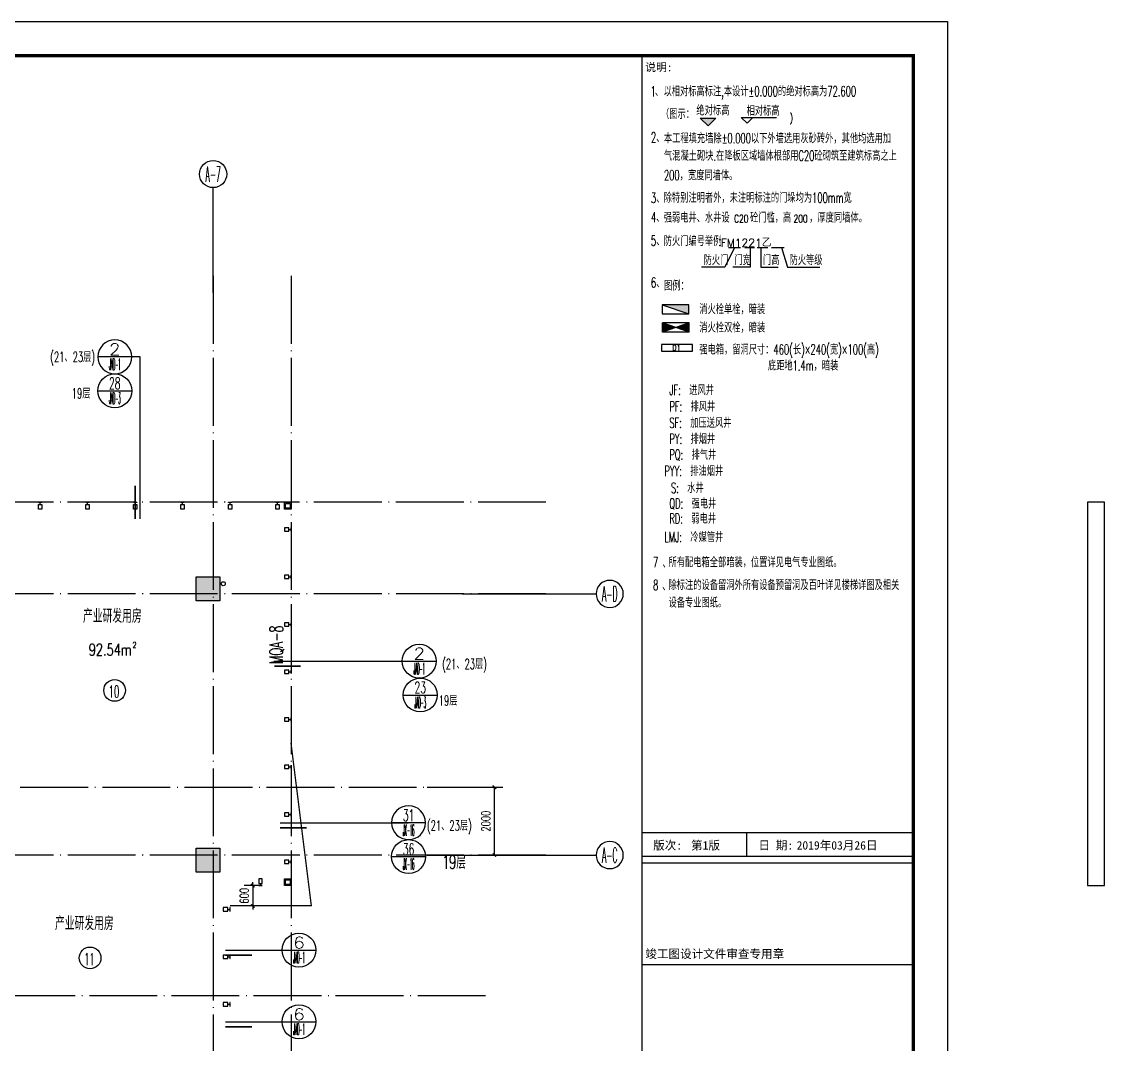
# Model space of a CAD drawing. Extents: x 1980812 to 2578970, y -669191 to 284498.
# Drawn here: x 2037623 to 2069540, y -308764 to -278614 of the extents above; entities that cross this region are included whole.
import ezdxf
from ezdxf.enums import TextEntityAlignment as Align

# ---------------------------------------------------------------- set-up
doc = ezdxf.new("R2010")
doc.units = 0
doc.header["$LTSCALE"] = 1000
doc.header["$MEASUREMENT"] = 0
doc.linetypes.add('CONTINOUS', pattern=[0])
doc.linetypes.add('DOTE', pattern=[2.42, 2, -0.2, 0.02, -0.2])
for name, color, linetype in [('&公共文字', 7, 'Continuous'), ('0-立面(轮廓)', 63, 'CONTINOUS'), ('AXIS', 3, 'Continuous'), ('AXIS_TEXT', 7, 'Continuous'), ('COLU', 6, 'Continuous'), ('COLU_HATCH', 251, 'Continuous'), ('CURTWALL', 2, 'Continuous'), ('dote', 1, 'DOTE'), ('DQ-L', 2, 'Continuous'), ('DQ2', 2, 'Continuous'), ('EQUIP_地漏', 255, 'Continuous'), ('GPSKC', 3, 'Continuous'), ('PUB_DIM', 3, 'Continuous'), ('PUB_TEXT', 7, 'Continuous'), ('TK', 1, 'Continuous'), ('VPIPE-雨水', 140, 'Continuous'), ('WALL', 4, 'Continuous'), ('WINDOW', 2, 'Continuous'), ('公共文字', 7, 'Continuous'), ('幕墙编号', 14, 'Continuous'), ('房号', 231, 'Continuous'), ('房间名称', 7, 'Continuous'), ('水1', 6, 'Continuous'), ('看线', 66, 'Continuous'), ('窗户分隔', 133, 'Continuous'), ('节点', 3, 'Continuous'), ('详细尺寸', 11, 'Continuous'), ('详细标注', 231, 'Continuous')]:
    doc.layers.add(name, color=color, linetype=linetype)
doc.styles.add('_HZTXT', font='TXT', dxfattribs={"width": 0.7, "bigfont": 'HZTXT'})
doc.styles.add('_HZTXTW', font='txtw.shx', dxfattribs={"width": 0.7, "bigfont": 'hztxtw.shx'})
doc.styles.add('_TCH_AXIS', font='COMPLEX', dxfattribs={"bigfont": 'GBCBIG'})
doc.styles.add('_TCH_DIM_T3', font='SIMPLEX', dxfattribs={"width": 0.705882, "bigfont": 'GBCBIG'})
doc.styles.add('COMP', font='COMPLEX.shx', dxfattribs={"bigfont": 'hztxt'})
doc.styles.add('COMPLEX', font='COMPLEX')
doc.styles.add('D8', font='txtw.shx', dxfattribs={"width": 0.7, "bigfont": 'hztxtw.shx'})
doc.styles.add('HZF', font='ROMANS2', dxfattribs={"width": 0.7, "bigfont": 'HZDF2'})
doc.styles.add('HZTXTW', font='txtw.shx', dxfattribs={"width": 0.6, "bigfont": 'hztxtw.shx'})
doc.styles.add('SONGTI', font='NSimSun.ttf', dxfattribs={"width": 1.1})
doc.dimstyles.new('_TCH_ARCH&&100', dxfattribs={"dimtxt": 255, "dimasz": 100, "dimexe": 250, "dimexo": 300, "dimgap": 122.5, "dimtad": 1, "dimdec": 0, "dimzin": 0, "dimdsep": 46, "dimtxsty": '_TCH_DIM_T3', "dimblk": 'ARCHTICK', "dimcen": 0.09, "dimclrt": 7, "dimazin": 2, "dimtfac": 1, "dimtdec": 0, "dimtix": 1, "dimtmove": 2, "dimatfit": 3, "dimfxl": 1, "dimtolj": 1, "dimtzin": 0, "dimarcsym": 0})

# ---------------------------------------------------------------- blocks, each defined once
blk = doc.blocks.new('_index')
blk.add_line((-0.5, 0), (0.5, 0))
blk.add_circle((0, 0), 0.5)
at = {"style": 'COMP'}
for tag, width, p, p2 in [('1', 2.333333, (-0.17, 0.05), (0.17, 0.05)), ('-', 1.166667, (-0.17, -0.39), (0.17, -0.39))]:
    blk.add_attdef(tag, text='', height=0.34, dxfattribs=dict(at, width=width)).set_placement(p, p2, align=Align.FIT)
blk = doc.blocks.new('A$C28812CA5')
at = {"layer": '房间名称', "style": 'HZTXTW', "width": 0.6}
for p in [(43630, -651), (42805, -9712)]:
    blk.add_text('产业研发用房', height=400, rotation=0.0006, dxfattribs=at).set_placement(p, align=Align.MIDDLE_CENTER)
blk = doc.blocks.new('huxingbianhao')
at = {"layer": '房号'}
for centre in [(43698, -2845), (42972, -10732)]:
    blk.add_circle(centre, 320, dxfattribs=at)
at = {"layer": '房号', "style": 'HZTXTW', "width": 0.506757}
for s, p in [('10', (43523, -3059)), ('11', (42797, -10945))]:
    blk.add_text(s, height=358.4, dxfattribs=at).set_placement(p)
blk = doc.blocks.new('_ArchTick')
at = {"color": 0, "linetype": 'ByBlock', "const_width": 0.4}
blk.add_lwpolyline([(-0.5, -0.5), (0.5, 0.5)], dxfattribs=at)
blk = doc.blocks.new('*D1663')
at = {"layer": 'Defpoints', "color": 0, "transparency": 16777216}
for p in [(52607, -5700), (54892, -5700), (52607, -7700)]:
    blk.add_point(p, dxfattribs=at)
at = {"layer": '详细标注', "color": 0, "lineweight": -2, "transparency": 16777216}
for p, q in [((52907, -5700), (55142, -5700)), ((54892, -7700), (54892, -5700)), ((52907, -7700), (55142, -7700))]:
    blk.add_line(p, q, dxfattribs=at)
at = {"layer": '详细标注', "color": 0, "lineweight": -2, "transparency": 16777216, "xscale": 100, "yscale": 100, "zscale": 100}
for p, rotation in [((54892, -5700), 90), ((54892, -7700), 270)]:
    blk.add_blockref('_ArchTick', p, dxfattribs=dict(at, rotation=rotation))
at = {"layer": '详细标注', "color": 7, "transparency": 16777216, "insert": (54642, -6700), "char_height": 255, "attachment_point": 5, "rotation": 90, "style": '_TCH_DIM_T3'}
blk.add_mtext('\\A1;2000', dxfattribs=at)
blk = doc.blocks.new('*D1653')
at = {"layer": 'Defpoints', "color": 0, "transparency": 16777216}
for p in [(48300, -8600), (47769, -9200), (48300, -9200)]:
    blk.add_point(p, dxfattribs=at)
at = {"layer": '详细标注', "color": 0, "lineweight": -2, "transparency": 16777216}
for p, q in [((48000, -8600), (47519, -8600)), ((47769, -8600), (47769, -8500)), ((47769, -8600), (47769, -9200)), ((48000, -9200), (47519, -9200)), ((47769, -9200), (47769, -9300))]:
    blk.add_line(p, q, dxfattribs=at)
at = {"layer": '详细标注', "color": 0, "lineweight": -2, "transparency": 16777216, "xscale": 100, "yscale": 100, "zscale": 100}
for p, rotation in [((47769, -8600), 270), ((47769, -9200), 90)]:
    blk.add_blockref('_ArchTick', p, dxfattribs=dict(at, rotation=rotation))
at = {"layer": '详细标注', "color": 7, "transparency": 16777216, "insert": (47519, -8900), "char_height": 255, "attachment_point": 5, "rotation": 90, "style": '_TCH_DIM_T3'}
blk.add_mtext('\\A1;600', dxfattribs=at)
blk = doc.blocks.new('A$C2F655D11')
at = {"layer": 'GPSKC', "color": 1, "linetype": 'Continuous'}
for p, q in [((0, 0), (700, 240)), ((0, 240), (700, 0)), ((0, 240), (0, 0)), ((0, 240), (700, 240)), ((700, 240), (700, 0)), ((0, 0), (700, 0))]:
    blk.add_line(p, q, dxfattribs=at)
for points in [[(0, 240), (350, 120), (0, 0)], [(700, 240), (350, 120), (700, 0)]]:
    blk.add_solid(points, dxfattribs=at)
blk = doc.blocks.new('A$C4BB60620')
at = {"rotation": 151.0000000006254}
blk.add_blockref('A$C2F655D11', (729, 210), dxfattribs=at)
blk = doc.blocks.new('AUDIT_I_080527205251-1')
at = {"layer": '水1', "linetype": 'Continuous', "xscale": 2.185937503893495, "yscale": 2.185937503893495, "zscale": 2.185937503893495, "rotation": 29.00000005749169}
blk.add_blockref('A$C4BB60620', (845, 17239), dxfattribs=at)
blk = doc.blocks.new('DQ-EL-D1')
at = {"layer": 'DQ2'}
blk.add_lwpolyline([(-230, -50), (230, -50), (230, 50), (-230, 50)], close=True, dxfattribs=at)
at = {"layer": 'DQ2', "style": 'D8', "width": 0.7}
blk.add_text('D1', height=80, dxfattribs=at).set_placement((-8, 0), align=Align.MIDDLE)
blk = doc.blocks.new('平面说明0825')
at = {"layer": 'PUB_DIM'}
blk.add_hatch(color=256, dxfattribs=at).paths.add_polyline_path([(115946555, 22714662), (115946062, 22715155), (115947048, 22715155)])
at = {"layer": '&公共文字'}
for p, q in [((115945351, 22703408), (115943676, 22703408)), ((115943676, 22703408), (115943676, 22702833)), ((115943676, 22703408), (115945351, 22702833)), ((115945351, 22702833), (115945351, 22703408)), ((115943676, 22702833), (115945351, 22702833))]:
    blk.add_line(p, q, dxfattribs=at)
blk.add_solid([(115943676, 22703408, 0), (115945351, 22703408, 0), (115943676, 22703408, 0), (115945351, 22702833, 0)], dxfattribs=at)
at = {"layer": 'PUB_DIM'}
for p, q in [((115946555, 22714662), (115946062, 22715155)), ((115946062, 22715155), (115947048, 22715155)), ((115946555, 22714662), (115947048, 22715155)), ((115948644, 22715194), (115950861, 22715194)), ((115949013, 22714824), (115948644, 22715194)), ((115949013, 22714824), (115949383, 22715194))]:
    blk.add_line(p, q, dxfattribs=at)
at = {"layer": 'PUB_TEXT'}
blk.add_lwpolyline([(115942407, 22718483), (115942407, 22719083), (115943007, 22719083)], dxfattribs=at)
at = {"layer": '公共文字'}
for p, q in [((115947850, 22707003), (115948599, 22707003)), ((115948873, 22707003), (115949476, 22707003)), ((115949646, 22707003), (115950314, 22707003)), ((115950554, 22707003), (115951351, 22707003))]:
    blk.add_line(p, q, dxfattribs=at)
for points in [[(115948224, 22707003), (115947617, 22705771), (115946139, 22705771)], [(115949208, 22707003), (115949208, 22705771), (115948113, 22705771)], [(115949872, 22707003), (115949872, 22705771), (115950967, 22705771)], [(115951178, 22707003), (115951546, 22705771), (115953587, 22705771)]]:
    blk.add_lwpolyline(points, dxfattribs=at)
at = {"layer": '&公共文字', "xscale": 1.095111111140189, "yscale": 1.095111111140189, "zscale": 1.095111111140189}
blk.add_blockref('AUDIT_I_080527205251-1', (115943153, 22682100), dxfattribs=at)
at = {"layer": 'DQ-L', "xscale": 4.266666666666667, "yscale": 4.266666666666667, "zscale": 4.266666666666667}
blk.add_blockref('DQ-EL-D1', (115944603, 22700708), dxfattribs=at)
at = {"layer": '&公共文字'}
for s, height, style, width, p in [(')', 493, '_HZTXTW', 0.7, (115951695, 22714919)), ('C20', 492.8, '_HZTXTW', 0.7, (115948193, 22708581)), ('200', 492.8, '_HZTXTW', 0.7, (115951934, 22708581)), (':', 616, '_HZTXT', 0.8, (115947217, 22707106))]:
    blk.add_text(s, height=height, dxfattribs=dict(at, style=style, width=width)).set_placement(p)
at = {"layer": 'PUB_TEXT', "style": 'HZTXTW', "width": 0.6}
for s, p in [('1', (115942953, 22716519)), ('以相对标高标注,本设计%%P0.000的绝对标高为72.600', (115943756, 22716519)), ('、', (115943216, 22716519)), ('（图示：', (115943599, 22715095)), ('绝对标高', (115945823, 22715321)), ('相对标高', (115948979, 22715297)), ('2', (115942965, 22713619)), ('、', (115943293, 22713619)), ('本工程填充墙除%%P0.000以下外墙选用灰砂砖外，其他均选用加', (115943782, 22713565)), ('气混凝土砌块.在降板区域墙体根部用C20砼砌筑至建筑标高之上', (115943782, 22712470)), ('200，宽度同墙体。', (115943782, 22711243)), ('3', (115942965, 22709811)), ('除特别注明者外，未注明标注的门垛均为100mm宽', (115943768, 22709828)), ('、', (115943293, 22709811)), ('4', (115942965, 22708603)), ('强弱电井、水井设', (115943768, 22708581)), ('砼门槛，高', (115949195, 22708581)), ('，厚度同墙体。', (115952919, 22708581)), ('、', (115943293, 22708603)), ('5', (115942965, 22707126)), ('防火门编号举例', (115943768, 22707106)), ('、', (115943293, 22707126)), ('防火门', (115946276, 22705908)), ('门宽', (115948210, 22705908)), ('门高', (115950006, 22705908)), ('防火等级', (115951683, 22705908)), ('6', (115942965, 22704489)), ('图例：', (115943788, 22704298)), ('、', (115943293, 22704489)), ('消火栓单栓，暗装', (115946006, 22702822)), ('消火栓双栓，暗装', (115946006, 22701664)), ('强电箱，留洞尺寸：460(长)×240(宽)×100(高)', (115946006, 22700281)), ('底距地1.4m，暗装', (115950323, 22699271)), ('JF:  进风井', (115944120, 22697726)), ('PF:  排风井', (115944120, 22696696)), ('SF:  加压送风井', (115944120, 22695669)), ('PY:  排烟井', (115944120, 22694655)), ('PQ:  排气井', (115944120, 22693663)), ('PYY:  排油烟井', (115943810, 22692640)), (' S:  水井', (115943960, 22691571)), ('QD:  强电井', (115944120, 22690593)), ('RD:  弱电井', (115944120, 22689646)), ('LMJ:  冷媒管井', (115943810, 22688483)), ('7', (115943101, 22686905)), ('、', (115943692, 22686856)), ('所有配电箱全部暗装，位置详见电气专业图纸。', (115944070, 22686905)), ('8', (115943101, 22685470)), ('除标注的设备留洞外所有设备预留洞及百叶详见楼梯详图及相关', (115944070, 22685470)), ('、', (115943670, 22685428)), ('设备专业图纸。', (115944070, 22684363))]:
    blk.add_text(s, height=640, dxfattribs=at).set_placement(p)
at = {"layer": 'TK', "style": 'SONGTI'}
blk.add_text('说明:', height=500, dxfattribs=at).set_placement((115942602, 22718100))
at = {"layer": '公共文字', "style": 'HZTXTW'}
blk.add_text(' FM1221乙', height=492.8, dxfattribs=at).set_placement((115947018, 22707063))
blk = doc.blocks.new('18~23层墙柱')
at = {"layer": 'COLU_HATCH'}
h = blk.add_hatch(color=256, dxfattribs=at)
h.dxf.hatch_style = 1
h.paths.add_polyline_path([(46100, 23800), (46800, 23800), (46800, 23100), (46100, 23100)])
h = blk.add_hatch(color=256, dxfattribs=at)
h.dxf.hatch_style = 1
h.paths.add_polyline_path([(46800, 15800), (46800, 15100), (46100, 15100), (46100, 15800)])
at = {"layer": 'COLU'}
for points in [[(46100, 23800), (46800, 23800), (46800, 23100), (46100, 23100)], [(46800, 15800), (46800, 15100), (46100, 15100), (46100, 15800)]]:
    blk.add_lwpolyline(points, close=True, dxfattribs=at)
blk = doc.blocks.new('A$C3A35773D')
at = {"layer": 'VPIPE-雨水', "linetype": 'Continuous'}
blk.add_circle((46900, 300), 60, dxfattribs=at)
blk = doc.blocks.new('竖梃0903')
at = {"layer": '窗户分隔'}
blk.add_line((115028288, 22648046), (115028222, 22648046), dxfattribs=at)
for points in [[(115028222, 22648096), (115028225, 22648096), (115028225, 22647996), (115028222, 22647996)], [(115028288, 22648096), (115028422, 22648096), (115028422, 22647996), (115028288, 22647996)]]:
    blk.add_lwpolyline(points, close=True, dxfattribs=at)
blk = doc.blocks.new('_AXISO')
blk.add_circle((0, 0), 0.5)
at = {"layer": 'AXIS_TEXT', "style": 'COMPLEX', "width": 1.041667}
blk.add_attdef('A', text='', height=0.56, dxfattribs=at).set_placement((-0.25, -0.28), (0.25, -0.28), align=Align.FIT)
blk = doc.blocks.new('A$C30D84972')
at = {"layer": 'CURTWALL'}
for points in [[(48700, 2700), (48900, 2700), (48900, 2500), (48700, 2500)], [(48730, 2670), (48870, 2670), (48870, 2530), (48730, 2530)], [(48700, -8400), (48900, -8400), (48900, -8600), (48700, -8600)], [(48730, -8430), (48870, -8430), (48870, -8570), (48730, -8570)]]:
    blk.add_lwpolyline(points, close=True, dxfattribs=at)
at = {"layer": 'dote'}
blk.add_line((4616.7, -5700), (53728.2, -5700), dxfattribs=at)
at = {"layer": '看线', "color": 2}
for q in [(48900, -4400), (47100, -9200)]:
    blk.add_line((49500, -9200), q, dxfattribs=at)
at = {"layer": '详细标注'}
for p1, p2, distance, picture, middle in [((52607, -7700), (52607, -5700), -2284.5, '*D1663', (54641.5, -6700)), ((48300, -8600), (48300, -9200), -531.3, '*D1653', (47518.7, -8900))]:
    dim = blk.add_aligned_dim(p1=p1, p2=p2, distance=distance, dimstyle='_TCH_ARCH&&100', dxfattribs=at)
    dim.commit()
    dim.dimension.update_dxf_attribs({"geometry": picture, "text_midpoint": middle})

msp = doc.modelspace()

# ---------------------------------------------------------------- linework, layer by layer
at = {"layer": 'AXIS'}
for p, q in [((2043266.5, -286598), (2043266.5, -283507.2)), ((2050610.3, -295484.4), (2054559.1, -295484.4)), ((2050610.3, -303184.4), (2054559.1, -303184.4))]:
    msp.add_line(p, q, dxfattribs=at)
at = {"layer": 'dote'}
for p, q in [((2043266.5, -286107.2), (2043266.5, -328208.1)), ((2045566.5, -286107.2), (2045566.5, -328208.1)), ((2053077.2, -292784.4), (1988210.3, -292784.4)), ((2053079.9, -295484.4), (1988213, -295484.4)), ((2053079.9, -303184.4), (1988213, -303184.4)), ((2051298, -307334.4), (2033875.2, -307334.4))]:
    msp.add_line(p, q, dxfattribs=at)
at = {"layer": 'TK'}
for p, q in [((2055912.3, -337013.6), (2055912.3, -279613.6)), ((2063912.3, -337013.6), (2063912.3, -279613.6)), ((2055912.3, -302513.6), (2063912.3, -302513.6)), ((2058999.7, -303213.6), (2058999.7, -302513.6)), ((2055912.3, -303213.6), (2063912.3, -303213.6)), ((2055912.3, -303413.6), (2063912.3, -303413.6)), ((2055912.3, -306413.6), (2063912.3, -306413.6))]:
    msp.add_line(p, q, dxfattribs=at)
msp.add_lwpolyline([(1980812.3, -278613.6), (2064912.3, -278613.6), (2064912.3, -338013.6), (1980812.3, -338013.6)], close=True, dxfattribs=at)
at = {"layer": 'TK', "const_width": 100}
msp.add_lwpolyline([(2063912.3, -337013.6), (2063912.3, -279613.6), (1983312.3, -279613.6), (1983312.3, -337013.6)], close=True, dxfattribs=at)
at = {"layer": 'WALL'}
msp.add_lwpolyline([(2069540, -292784.4), (2069040, -292784.4), (2069040, -304084.4), (2069540, -304084.4)], close=True, dxfattribs=at)
at = {"layer": '节点'}
for p, q in [((2041116.5, -288496.2), (2040272, -288496.2)), ((2041116.5, -293272.6), (2041116.5, -288496.2)), ((2045068.8, -297466.5), (2048843.8, -297466.5)), ((2045242.1, -302229.7), (2049017.1, -302229.7)), ((2043631, -305984.7), (2046297.6, -305984.7)), ((2043631, -308097.2), (2046297.6, -308097.2))]:
    msp.add_line(p, q, dxfattribs=at)
at = {"layer": '节点', "ltscale": 0.5, "const_width": 50}
for points in [[(2040966.5, -293272.6), (2040966.5, -292296.1)], [(2045068.8, -297616.5), (2045846.8, -297616.5)], [(2045242.1, -302379.7), (2046020.1, -302379.7)], [(2043631, -306134.7), (2044409, -306134.7)], [(2043631, -308247.2), (2044409, -308247.2)]]:
    msp.add_lwpolyline(points, dxfattribs=at)

# ---------------------------------------------------------------- block references
at = {"layer": '0-立面(轮廓)', "xscale": 0.46875, "yscale": 0.46875, "zscale": 0.46875}
msp.add_blockref('平面说明0825', (-52292091, -10929183.7), dxfattribs=at)
at = {"layer": 'AXIS'}
ref = msp.add_blockref('_AXISO', (2043266.5, -283107.2), dxfattribs=dict(at, xscale=800, yscale=800, zscale=800))
ref.add_attrib('A', 'A-7', dxfattribs={"layer": 'AXIS_TEXT', "height": 452.55, "style": '_TCH_AXIS', "width": 0.344262}).set_placement((2043040.2, -283333.5), (2043492.8, -283333.5), align=Align.FIT)
ref = msp.add_blockref('_AXISO', (2054959.1, -295484.4), dxfattribs=dict(at, xscale=-800, yscale=800, zscale=800))
ref.add_attrib('A', 'A-D', dxfattribs={"layer": 'AXIS_TEXT', "height": 452.55, "style": '_TCH_AXIS', "width": 0.328125}).set_placement((2054732.8, -295710.7), (2055185.4, -295710.7), align=Align.FIT)
ref = msp.add_blockref('_AXISO', (2054959.1, -303184.4), dxfattribs=dict(at, xscale=-800, yscale=800, zscale=800))
ref.add_attrib('A', 'A-C', dxfattribs={"layer": 'AXIS_TEXT', "height": 452.55, "style": '_TCH_AXIS', "width": 0.33871}).set_placement((2054732.8, -303410.7), (2055185.4, -303410.7), align=Align.FIT)
at = {"layer": 'COLU'}
msp.add_blockref('18~23层墙柱', (1996666.5, -318784.4), dxfattribs=at)
at = {"layer": 'EQUIP_地漏'}
msp.add_blockref('A$C3A35773D', (1996666.5, -295484.4), dxfattribs=at)
at = {"layer": 'WINDOW', "rotation": 270}
for p in [(-20609879.3, 114735437.4), (-20608479.3, 114735437.4), (-20607079.3, 114735437.4), (-20605679.3, 114735437.4), (-20604279.3, 114735437.4), (-20602879.3, 114735437.4)]:
    msp.add_blockref('竖梃0903', p, dxfattribs=at)
at = {"layer": 'WINDOW', "xscale": -1}
for p in [(117073788.3, -22941630.2), (117073788.3, -22943030.2), (117073788.3, -22944430.2), (117073788.3, -22945830.2), (117073788.3, -22947230.2), (117073788.3, -22948630.2), (117073788.3, -22950030.2), (117073788.3, -22951430.2), (117071988.3, -22952830.2), (117071988.3, -22954230.2), (117071988.3, -22955630.2)]:
    msp.add_blockref('竖梃0903', p, dxfattribs=at)
at = {"layer": 'WINDOW', "xscale": -1, "rotation": 270}
msp.add_blockref('竖梃0903', (-20603379.3, -115332306.1), dxfattribs=at)
at = {"layer": '房号'}
for name in ['A$C28812CA5', 'huxingbianhao']:
    msp.add_blockref(name, (1996666.5, -295484.4), dxfattribs=at)
at = {"layer": '节点', "ltscale": 0.5}
ref = msp.add_blockref('_index', (2040367.3, -288496.2), dxfattribs=dict(at, xscale=-1000.000000050349, yscale=1000.000000050349, zscale=1000.000000050349))
ref.add_attrib('1', '2', dxfattribs={"layer": '0', "height": 340, "style": 'COMP', "width": 1.5}).set_placement((2040197.3, -288446.2), (2040537.3, -288446.2), align=Align.FIT)
ref.add_attrib('-', 'JAD-1', dxfattribs={"layer": '0', "height": 340, "style": 'COMP', "width": 0.225806}).set_placement((2040197.3, -288886.2), (2040537.3, -288886.2), align=Align.FIT)
ref = msp.add_blockref('_index', (2040367.3, -289496.2), dxfattribs=dict(at, xscale=1000.000000050349, yscale=1000.000000050349, zscale=1000.000000050349))
ref.add_attrib('1', '28', dxfattribs={"layer": '0', "height": 340, "rotation": 360, "style": 'COMP', "width": 0.617647}).set_placement((2040197.3, -289446.2), (2040537.3, -289446.2), align=Align.FIT)
ref.add_attrib('-', 'JAD-3', dxfattribs={"layer": '0', "height": 340, "style": 'COMP', "width": 0.214286}).set_placement((2040197.3, -289886.2), (2040537.3, -289886.2), align=Align.FIT)
ref = msp.add_blockref('_index', (2049343.8, -297466.5), dxfattribs=dict(at, xscale=1000.000000050349, yscale=1000.000000050349, zscale=1000.000000050349))
ref.add_attrib('1', '2', dxfattribs={"layer": '0', "height": 340, "rotation": 360, "style": 'COMP', "width": 1.5}).set_placement((2049173.8, -297416.5), (2049513.8, -297416.5), align=Align.FIT)
ref.add_attrib('-', 'JAD-1', dxfattribs={"layer": '0', "height": 340, "style": 'COMP', "width": 0.225806}).set_placement((2049173.8, -297856.5), (2049513.8, -297856.5), align=Align.FIT)
ref = msp.add_blockref('_index', (2049373.9, -298465.6), dxfattribs=dict(at, xscale=1000.000000050349, yscale=1000.000000050349, zscale=1000.000000050349))
ref.add_attrib('1', '23', dxfattribs={"layer": '0', "height": 340, "rotation": 360, "style": 'COMP', "width": 0.617647}).set_placement((2049203.9, -298415.6), (2049543.9, -298415.6), align=Align.FIT)
ref.add_attrib('-', 'JAD-3', dxfattribs={"layer": '0', "height": 340, "style": 'COMP', "width": 0.214286}).set_placement((2049203.9, -298855.6), (2049543.9, -298855.6), align=Align.FIT)
ref = msp.add_blockref('_index', (2049029.5, -302229.7), dxfattribs=dict(at, xscale=-1000.000000050349, yscale=1000.000000050349, zscale=1000.000000050349))
ref.add_attrib('1', '31', dxfattribs={"layer": '0', "height": 340, "style": 'COMP', "width": 0.75}).set_placement((2048859.5, -302179.7), (2049199.5, -302179.7), align=Align.FIT)
ref.add_attrib('-', 'JX-16', dxfattribs={"layer": '0', "height": 340, "style": 'COMP', "width": 0.233333}).set_placement((2048859.5, -302619.7), (2049199.5, -302619.7), align=Align.FIT)
ref = msp.add_blockref('_index', (2049029.5, -303229.7), dxfattribs=dict(at, xscale=1000.000000050349, yscale=1000.000000050349, zscale=1000.000000050349))
ref.add_attrib('1', '36', dxfattribs={"layer": '0', "height": 340, "rotation": 360, "style": 'COMP', "width": 0.636364}).set_placement((2048859.5, -303179.7), (2049199.5, -303179.7), align=Align.FIT)
ref.add_attrib('-', 'JX-16', dxfattribs={"layer": '0', "height": 340, "style": 'COMP', "width": 0.233333}).set_placement((2048859.5, -303619.7), (2049199.5, -303619.7), align=Align.FIT)
ref = msp.add_blockref('_index', (2045797.6, -305984.7), dxfattribs=dict(at, xscale=1000.000000050349, yscale=1000.000000050349, zscale=1000.000000050349))
ref.add_attrib('1', '6', dxfattribs={"layer": '0', "height": 340, "rotation": 360, "style": 'COMP', "width": 1.5}).set_placement((2045627.6, -305934.7), (2045967.6, -305934.7), align=Align.FIT)
ref.add_attrib('-', 'JAD-1', dxfattribs={"layer": '0', "height": 340, "style": 'COMP', "width": 0.225806}).set_placement((2045627.6, -306374.7), (2045967.6, -306374.7), align=Align.FIT)
ref = msp.add_blockref('_index', (2045797.6, -308097.2), dxfattribs=dict(at, xscale=1000.000000050349, yscale=1000.000000050349, zscale=1000.000000050349))
ref.add_attrib('1', '6', dxfattribs={"layer": '0', "height": 340, "rotation": 360, "style": 'COMP', "width": 1.5}).set_placement((2045627.6, -308047.2), (2045967.6, -308047.2), align=Align.FIT)
ref.add_attrib('-', 'JAD-1', dxfattribs={"layer": '0', "height": 340, "style": 'COMP', "width": 0.225806}).set_placement((2045627.6, -308487.2), (2045967.6, -308487.2), align=Align.FIT)
at = {"layer": '详细尺寸'}
msp.add_blockref('A$C30D84972', (1996666.5, -295484.4), dxfattribs=at)

# ---------------------------------------------------------------- texts
at = {"layer": 'TK', "style": 'SONGTI'}
for s, p in [('版次:', (2056240.3, -303022.1)), ('日 期:', (2059344.2, -303022.1)), ('竣工图设计文件审查专用章', (2056009.9, -306222.1))]:
    msp.add_text(s, height=250, dxfattribs=at).set_placement(p)
at = {"layer": 'TK', "color": 4, "style": 'SONGTI'}
for s, p in [('第1版', (2057356.3, -303022.1)), ('2019年03月26日', (2060469.2, -303022.1))]:
    msp.add_text(s, height=250, dxfattribs=at).set_placement(p)
at = {"layer": '幕墙编号', "style": 'HZTXTW', "width": 0.6}
msp.add_text('MQA-8', height=400, rotation=90.00057, dxfattribs=at).set_placement((2045126.5, -296984.4), align=Align.MIDDLE_CENTER)
at = {"layer": '房间名称', "style": 'HZTXTW', "width": 0.6}
for s, height, rotation, p in [('(21、23层)', 300, 359.99943, (2039126, -288496.2)), ('19层', 300, 359.99943, (2039375.7, -289572.1)), ('(21、23层)', 300, 0.00057, (2050679.8, -297549.7)), ('19层', 300, 359.99943, (2050193.6, -298625.7)), ('(21、23层)', 300, 0.00057, (2050232.1, -302312.9)), ('19层', 400, 0.00057, (2050371.5, -303388.9))]:
    msp.add_text(s, height=height, rotation=rotation, dxfattribs=at).set_placement(p, align=Align.MIDDLE_CENTER)
at = {"layer": '房间名称', "style": 'HZF', "width": 0.7}
for s, height, p in [('92.54m', 350, (2040231.4, -297128.2)), ('2', 175, (2040948.1, -296990.2))]:
    msp.add_text(s, height=height, dxfattribs=at).set_placement(p, align=Align.MIDDLE_CENTER)

doc.saveas('drawing.dxf')
